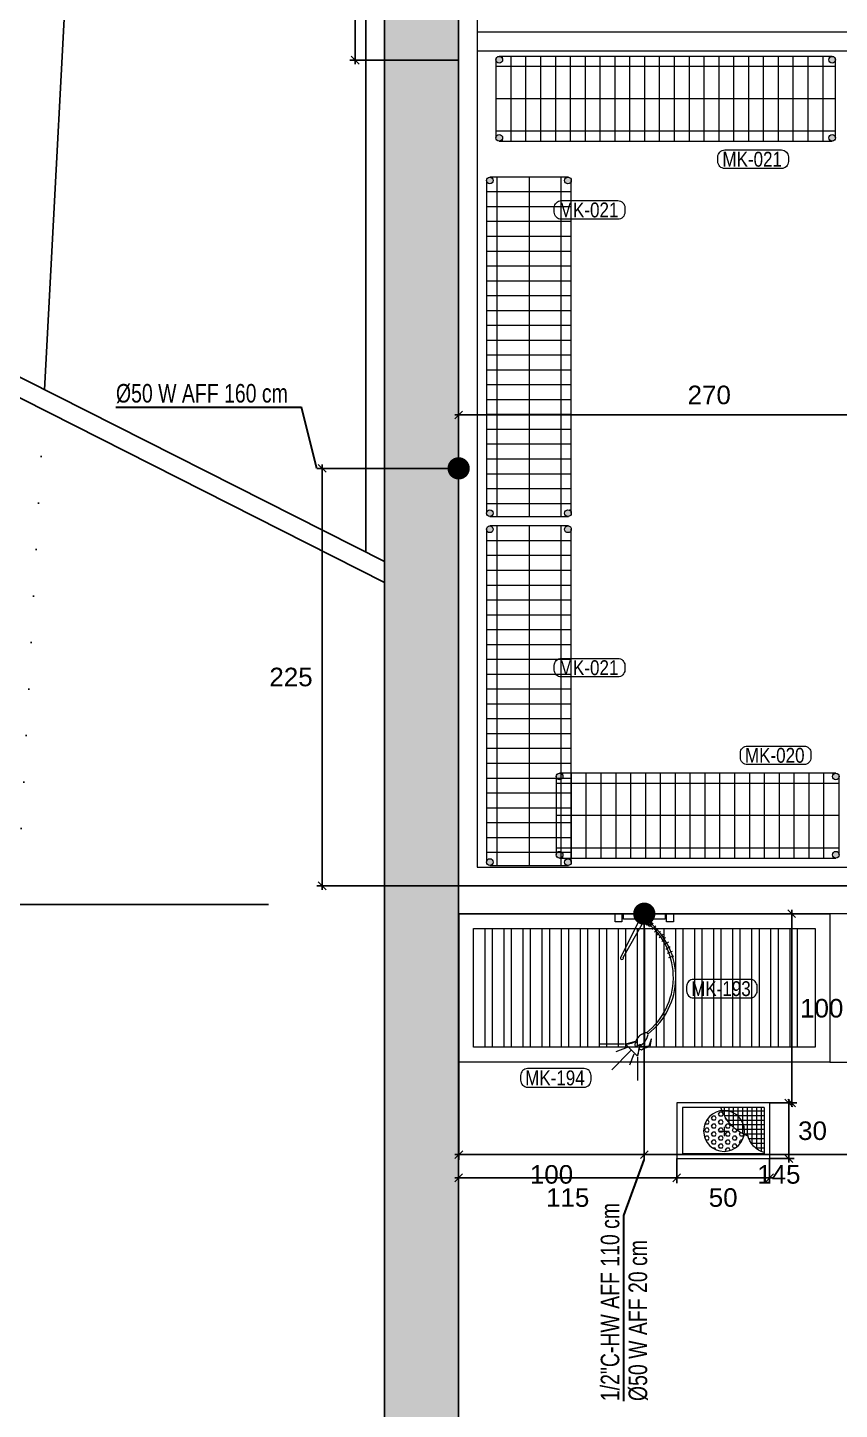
# Model space of a CAD drawing. Extents: x -5598 to 26293, y -3808 to 13850.
# Drawn here: x -2162 to -1725, y 3598 to 4343 of the extents above; entities that cross this region are included whole.
import ezdxf
from ezdxf.enums import TextEntityAlignment as Align

# ---------------------------------------------------------------- set-up
doc = ezdxf.new("R2010")
doc.units = 0
doc.header["$LTSCALE"] = 100
doc.header["$MEASUREMENT"] = 0
for name, pattern in [('DOT', [0.25, 0, -0.25]), ('HIDDEN', [0.375, 0.25, -0.125]), ('HIDDEN2', [4.7625, 3.175, -1.5875])]:
    doc.linetypes.add(name, pattern=pattern)
for name, color, linetype, lineweight in [('AD', 5, 'Continuous', 9), ('AK', 7, 'Continuous', 15), ('AP', 6, 'Continuous', 15), ('AW', 3, 'Continuous', 35), ('Y-DUVAR GAZBETON', 161, 'Continuous', 20)]:
    doc.layers.add(name, color=color, linetype=linetype, lineweight=lineweight)
for name, color, linetype in [('IZ', 7, 'Continuous'), ('KOLON', 7, 'Continuous'), ('MERD', 7, 'Continuous'), ('OLCU DIS', 7, 'Continuous'), ('Rec-mantolamakulerengi', 230, 'Continuous'), ('TARAMA', 7, 'Continuous'), ('YAZI', 7, 'Continuous')]:
    doc.layers.add(name, color=color, linetype=linetype)
for name, color, linetype, lineweight, true_color in [('MAKPA COLD ROOM', 7, 'Continuous', 15, 0x143d69), ('MAKPA ELEKTRIK', 7, 'Continuous', 30, 0x93039a), ('MAKPA GIDER OLC', 7, 'Continuous', 30, 0xcf6a1e), ('MAKPA SIHHI', 7, 'Continuous', 30, 0x428a93)]:
    doc.layers.add(name, color=color, linetype=linetype, lineweight=lineweight, true_color=true_color)
doc.layers.add('MAKPA YER IZGARASI', color=8, linetype='Continuous', lineweight=5, transparency=0.5)
doc.styles.add('ARIAL', font='arial.ttf', dxfattribs={"width": 0.7})
doc.styles.add('MAKPA TESISAT', font='arial.ttf', dxfattribs={"height": 10})
doc.styles.add('olcu', font='romans.shx', dxfattribs={"width": 0.5})
doc.styles.add('POZ TEXT', font='ARIALN.TTF', dxfattribs={"height": 8})
doc.dimstyles.new('1-200', dxfattribs={"dimtxt": 40, "dimasz": 2, "dimexe": 0, "dimexo": 0, "dimgap": 10, "dimtad": 1, "dimdec": 4, "dimrnd": 0.1, "dimzin": 9, "dimdsep": 46, "dimtxsty": 'olcu', "dimblk1": 'SOL', "dimblk2": 'SAG', "dimsah": 1, "dimcen": 0, "dimse1": 1, "dimse2": 1, "dimclre": 13, "dimadec": 0, "dimazin": 0, "dimtfac": 1, "dimtdec": 4, "dimtix": 1, "dimtmove": 2, "dimatfit": 2, "dimldrblk": 'SOL', "dimfxl": 0, "dimtolj": 1, "dimarcsym": 0})
doc.dimstyles.new('MAKPA TESISAT DIM', dxfattribs={"dimscale": 0.7, "dimtxt": 12, "dimasz": 6, "dimexe": 4, "dimexo": 0, "dimgap": 8, "dimtad": 2, "dimtih": 1, "dimtoh": 1, "dimdec": 0, "dimrnd": 5, "dimzin": 0, "dimdsep": 46, "dimtxsty": 'MAKPA TESISAT', "dimblk1": 'OBLIQUE', "dimblk2": 'OBLIQUE', "dimsah": 1, "dimcen": 0, "dimdle": 3, "dimclrd": 256, "dimclre": 256, "dimclrt": 256, "dimadec": 0, "dimazin": 0, "dimtfac": 1, "dimtdec": 0, "dimtix": 1, "dimtofl": 0, "dimtmove": 2, "dimatfit": 3, "dimldrblk": 'OBLIQUE', "dimfxl": 0, "dimtvp": 7, "dimtolj": 1, "dimtzin": 0, "dimarcsym": 0})

# ---------------------------------------------------------------- blocks, each defined once
blk = doc.blocks.new('Anot Section')
at = {"linetype": 'HIDDEN2', "ltscale": 0.2}
blk.add_line((0.9849, 0), (8.5228, 0), dxfattribs=at)
at = {"style": 'ARIAL'}
blk.add_attdef('A', text='', height=0.4, dxfattribs=at).set_placement((0, 0.3), align=Align.MIDDLE_CENTER)
at = {"style": 'ARIAL', "width": 0.8}
blk.add_attdef('AL134', text='', height=0.2, dxfattribs=at).set_placement((0, -0.225), align=Align.MIDDLE_CENTER)
blk = doc.blocks.new('KESIT YERLERI')
at = {"layer": 'YAZI', "color": 7, "xscale": 100, "yscale": 100, "zscale": 100}
blk.add_blockref('Anot Section', (410.27, 12249.71), dxfattribs=at)
blk = doc.blocks.new('TASIYICI SISTEM (1.BODRUM KAT)')
at = {"layer": 'TARAMA'}
h = blk.add_hatch(dxfattribs=at)
h.set_pattern_fill('ANSI33', color=253, scale=100)
h.set_pattern_definition([(45, (-5880, -12320), (-17.67767, 17.67767), []), (45, (-5862.322, -12320), (-17.67767, 17.67767), [12.5, -6.25])])
h.paths.add_polyline_path([(-7810, -4715), (-7850, -4715), (-7850, -10120), (-8480, -10120), (-8480, -4715), (-8780, -4715), (-8780, -2330), (-8550, -2330), (-8550, -60), (-6090, -60), (-6090, 30), (-8640, 30), (-8640, -2260), (-8850, -2260), (-8850, -4785), (-8530, -4785), (-8530, -10160), (-5890, -10160), (-5890, -10120), (-7810, -10120)])
at = {"layer": 'IZ', "color": 8, "linetype": 'HIDDEN'}
blk.add_lwpolyline([(-7810, -4715), (-6490, -4715), (-6490, -10120), (-7810, -10120)], close=True, dxfattribs=at)
at = {"layer": 'KOLON', "color": 4}
for points in [[(-7850, -10120), (-7850, -4715)], [(-7810, -10120), (-7810, -4715)]]:
    blk.add_lwpolyline(points, dxfattribs=at)
blk = doc.blocks.new('SOL')
at = {"color": 0}
for p, q in [((0, 30), (0, -6.96)), ((7.58, 0), (-6.97, 0))]:
    blk.add_line(p, q, dxfattribs=at)
blk.add_circle((0, 0), 3, dxfattribs=at)
blk = doc.blocks.new('SAG')
at = {"color": 0}
for p, q in [((0, -30), (0, 6.96)), ((7.58, 0), (-6.97, 0))]:
    blk.add_line(p, q, dxfattribs=at)
blk.add_circle((0, 0), 3, dxfattribs=at)
blk = doc.blocks.new('*D332')
at = {"layer": 'OLCU DIS', "color": 0, "lineweight": -2, "transparency": 16777216}
blk.add_line((21268, -935), (-2968, -935), dxfattribs=at)
at = {"layer": 'OLCU DIS', "color": 0, "lineweight": -2, "transparency": 16777216, "xscale": 2, "yscale": 2, "zscale": 2, "rotation": 180}
blk.add_blockref('SAG', (-2970, -935), dxfattribs=at)
at = {"layer": 'OLCU DIS', "color": 0, "lineweight": -2, "transparency": 16777216, "xscale": 2, "yscale": 2, "zscale": 2}
blk.add_blockref('SOL', (21270, -935), dxfattribs=at)
at = {"layer": 'OLCU DIS', "color": 0, "transparency": 16777216, "insert": (9295.64, -905), "char_height": 40, "attachment_point": 5, "style": 'olcu'}
blk.add_mtext('\\A1;24240', dxfattribs=at)
blk = doc.blocks.new('46x183')
at = {"layer": 'AD'}
h = blk.add_hatch(color=1, dxfattribs=at)
h.paths.add_polyline_path([(19.1, 181.1, 1), (22.7, 181.1, 1)])
h.paths.add_polyline_path([(-23, 181.1, 1), (-19.4, 181.1, 1)])
h.paths.add_polyline_path([(-23, 1.8, 1), (-19.4, 1.8, 1)])
h.paths.add_polyline_path([(22.7, 1.8, 1), (19.1, 1.8, 1)])
at = {"layer": 'AD', "color": 1}
blk.add_line((0, 182.9), (0, 0), dxfattribs=at)
for points in [[(-22.93, 181.6), (-23, 181.6)], [(-23, 181.1), (-23, 1.8)], [(-22.19, 179.6), (-23, 179.6)], [(-22.19, 179.6), (-23, 179.6)], [(21.2, 182.9), (-21.2, 182.9)], [(17.65, 182.9), (-17.95, 182.9)], [(-17.5, 182.9), (-17.5, 0)], [(17.2, 0), (17.2, 182.9)], [(22.7, 179.6), (21.89, 179.6)], [(22.7, 179.6), (21.89, 179.6)], [(22.7, 181.6), (22.63, 181.6)], [(22.7, 1.8), (22.7, 181.1)], [(22.7, 174.9), (-23, 174.9)], [(22.7, 174.9), (-23, 174.9)], [(22.7, 166.9), (-23, 166.9)], [(22.7, 166.9), (-23, 166.9)], [(22.7, 158.9), (-23, 158.9)], [(22.7, 158.9), (-23, 158.9)], [(22.7, 150.9), (-23, 150.9)], [(22.7, 150.9), (-23, 150.9)], [(22.7, 142.9), (-23, 142.9)], [(22.7, 142.9), (-23, 142.9)], [(22.7, 134.9), (-23, 134.9)], [(22.7, 134.9), (-23, 134.9)], [(22.7, 126.9), (-23, 126.9)], [(22.7, 126.9), (-23, 126.9)], [(22.7, 118.9), (-23, 118.9)], [(22.7, 118.9), (-23, 118.9)], [(22.7, 110.9), (-23, 110.9)], [(22.7, 110.9), (-23, 110.9)], [(22.7, 102.9), (-23, 102.9)], [(22.7, 102.9), (-23, 102.9)], [(22.7, 94.9), (-23, 94.9)], [(22.7, 94.9), (-23, 94.9)], [(22.7, 86.9), (-23, 86.9)], [(22.7, 86.9), (-23, 86.9)], [(22.7, 78.9), (-23, 78.9)], [(22.7, 78.9), (-23, 78.9)], [(22.7, 70.9), (-23, 70.9)], [(22.7, 70.9), (-23, 70.9)], [(22.7, 62.9), (-23, 62.9)], [(22.7, 62.9), (-23, 62.9)], [(22.7, 54.9), (-23, 54.9)], [(22.7, 54.9), (-23, 54.9)], [(22.7, 46.9), (-23, 46.9)], [(22.7, 38.9), (-23, 38.9)], [(22.7, 30.9), (-23, 30.9)], [(22.7, 22.9), (-23, 22.9)], [(22.7, 14.9), (-23, 14.9)], [(22.7, 6.9), (-23, 6.9)], [(-22.95, 1.4), (-23, 1.4)], [(-21.2, 0), (21.2, 0)], [(22.7, 3.4), (21.72, 3.4)], [(22.7, 1.4), (22.65, 1.4)]]:
    blk.add_lwpolyline(points, dxfattribs=at)
for centre in [(-21.2, 181.1), (20.9, 181.1), (-21.2, 1.8), (20.9, 1.8)]:
    blk.add_circle(centre, 1.8, dxfattribs=at)
blk = doc.blocks.new('46x152')
at = {"layer": 'AD'}
h = blk.add_hatch(color=2, dxfattribs=at)
h.paths.add_polyline_path([(19.1, 150.6, 1), (22.7, 150.6, 1)])
h.paths.add_polyline_path([(-23, 150.6, 1), (-19.4, 150.6, 1)])
h.paths.add_polyline_path([(-23, 1.8, 1), (-19.4, 1.8, 1)])
h.paths.add_polyline_path([(22.7, 1.8, 1), (19.1, 1.8, 1)])
at = {"layer": 'AD', "color": 2}
blk.add_line((0, 0), (0, 152.4), dxfattribs=at)
for points in [[(-22.93, 151.1), (-23, 151.1)], [(-23, 150.6), (-23, 1.8)], [(-22.19, 149.1), (-23, 149.1)], [(-22.19, 149.1), (-23, 149.1)], [(21.2, 152.4), (-21.2, 152.4)], [(-17.5, 152.4), (-17.5, 0)], [(17.2, 0), (17.2, 152.4)], [(22.7, 149.1), (21.89, 149.1)], [(22.7, 149.1), (21.89, 149.1)], [(22.7, 151.1), (22.63, 151.1)], [(22.7, 1.8), (22.7, 150.6)], [(22.7, 144.4), (-23, 144.4)], [(22.7, 144.4), (-23, 144.4)], [(22.7, 136.4), (-23, 136.4)], [(22.7, 136.4), (-23, 136.4)], [(22.7, 128.4), (-23, 128.4)], [(22.7, 128.4), (-23, 128.4)], [(22.7, 120.4), (-23, 120.4)], [(22.7, 120.4), (-23, 120.4)], [(22.7, 112.4), (-23, 112.4)], [(22.7, 112.4), (-23, 112.4)], [(22.7, 104.4), (-23, 104.4)], [(22.7, 104.4), (-23, 104.4)], [(22.7, 96.4), (-23, 96.4)], [(22.7, 96.4), (-23, 96.4)], [(22.7, 88.4), (-23, 88.4)], [(22.7, 88.4), (-23, 88.4)], [(22.7, 80.4), (-23, 80.4)], [(22.7, 80.4), (-23, 80.4)], [(22.7, 72.4), (-23, 72.4)], [(22.7, 72.4), (-23, 72.4)], [(22.7, 64.4), (-23, 64.4)], [(22.7, 64.4), (-23, 64.4)], [(22.7, 56.4), (-23, 56.4)], [(22.7, 56.4), (-23, 56.4)], [(22.7, 48.4), (-23, 48.4)], [(22.7, 48.4), (-23, 48.4)], [(22.7, 40.4), (-23, 40.4)], [(22.7, 40.4), (-23, 40.4)], [(22.7, 32.4), (-23, 32.4)], [(22.7, 32.4), (-23, 32.4)], [(22.7, 24.4), (-23, 24.4)], [(22.7, 24.4), (-23, 24.4)], [(22.7, 16.4), (-23, 16.4)], [(22.7, 8.4), (-23, 8.4)], [(-22.95, 1.4), (-23, 1.4)], [(-21.2, 0), (21.2, 0)], [(22.7, 3.4), (21.72, 3.4)], [(22.7, 1.4), (22.65, 1.4)]]:
    blk.add_lwpolyline(points, dxfattribs=at)
for centre in [(-21.2, 150.6), (20.9, 150.6), (-21.2, 1.8), (20.9, 1.8)]:
    blk.add_circle(centre, 1.8, dxfattribs=at)
blk = doc.blocks.new('POZ_X')
at = {"layer": 'AP'}
blk.add_lwpolyline([(12.75, 10), (-17.75, 10, 0.414214), (-21.5, 6.25), (-21.5, 3.75, 0.414214), (-17.75, 0), (12.75, 0, 0.414214), (16.5, 3.75), (16.5, 6.25, 0.414214)], format="xyb", close=True, dxfattribs=at)
at = {"layer": 'AP', "style": 'POZ TEXT'}
blk.add_attdef('POZ_NO', text='', height=8, dxfattribs=at).set_placement((-3, 5), align=Align.MIDDLE_CENTER)
at = {"layer": 'AP', "style": 'POZ TEXT', "flags": 1}
blk.add_attdef('URUN_ADI', text='', height=7, dxfattribs=at).set_placement((-3, -4.34), align=Align.MIDDLE_CENTER)
blk = doc.blocks.new('SIHHI NOKTA')
at = {"layer": 'MAKPA SIHHI', "const_width": 6}
blk.add_lwpolyline([(3, 0, -1), (-3, 0, -1)], format="xyb", close=True, dxfattribs=at)
blk = doc.blocks.new('_OBLIQUE')
at = {"color": 0, "linetype": 'ByBlock', "lineweight": -2}
blk.add_line((-0.5, -0.5), (0.5, 0.5), dxfattribs=at)
blk = doc.blocks.new('*D975')
at = {"layer": 'MAKPA SIHHI', "lineweight": -2, "transparency": 16777216}
for p, q in [((-1930, 4567.5), (-1988.56, 4567.5)), ((-1985.76, 4322.9), (-1985.76, 4569.6)), ((-1930, 4325), (-1988.56, 4325))]:
    blk.add_line(p, q, dxfattribs=at)
at = {"layer": 'MAKPA SIHHI', "lineweight": -2, "transparency": 16777216, "xscale": 4.199999999999998, "yscale": 4.199999999999998, "zscale": 4.199999999999998}
for p, rotation in [((-1985.76, 4567.5), 90), ((-1985.76, 4325), 270)]:
    blk.add_blockref('_OBLIQUE', p, dxfattribs=dict(at, rotation=rotation))
at = {"layer": 'MAKPA SIHHI', "transparency": 16777216, "insert": (-2002.53, 4446.25), "char_height": 10, "attachment_point": 5, "style": 'MAKPA TESISAT'}
blk.add_mtext('\\A1;245', dxfattribs=at)
blk = doc.blocks.new('*D983')
at = {"layer": 'MAKPA SIHHI', "lineweight": -2, "transparency": 16777216}
for p, q in [((-1929.89, 3865), (-1929.89, 3732.37)), ((-1830, 3865), (-1830, 3732.37)), ((-1931.99, 3735.17), (-1827.9, 3735.17))]:
    blk.add_line(p, q, dxfattribs=at)
at = {"layer": 'MAKPA SIHHI', "lineweight": -2, "transparency": 16777216, "xscale": 4.199999999999999, "yscale": 4.199999999999999, "zscale": 4.199999999999999, "rotation": 180}
blk.add_blockref('_OBLIQUE', (-1929.89, 3735.17), dxfattribs=at)
at = {"layer": 'MAKPA SIHHI', "lineweight": -2, "transparency": 16777216, "xscale": 4.199999999999999, "yscale": 4.199999999999999, "zscale": 4.199999999999999}
blk.add_blockref('_OBLIQUE', (-1830, 3735.17), dxfattribs=at)
at = {"layer": 'MAKPA SIHHI', "transparency": 16777216, "insert": (-1879.95, 3724.46), "char_height": 10, "attachment_point": 5, "style": 'MAKPA TESISAT'}
blk.add_mtext('\\A1;100', dxfattribs=at)
blk = doc.blocks.new('*D984')
at = {"layer": 'MAKPA SIHHI', "lineweight": -2, "transparency": 16777216}
for p, q in [((-1830, 3865), (-1830, 3732.37)), ((-1685, 3865), (-1685, 3732.37)), ((-1832.1, 3735.17), (-1682.9, 3735.17))]:
    blk.add_line(p, q, dxfattribs=at)
at = {"layer": 'MAKPA SIHHI', "lineweight": -2, "transparency": 16777216, "xscale": 4.199999999999999, "yscale": 4.199999999999999, "zscale": 4.199999999999999, "rotation": 180}
blk.add_blockref('_OBLIQUE', (-1830, 3735.17), dxfattribs=at)
at = {"layer": 'MAKPA SIHHI', "lineweight": -2, "transparency": 16777216, "xscale": 4.199999999999999, "yscale": 4.199999999999999, "zscale": 4.199999999999999}
blk.add_blockref('_OBLIQUE', (-1685, 3735.17), dxfattribs=at)
at = {"layer": 'MAKPA SIHHI', "transparency": 16777216, "insert": (-1757.5, 3724.46), "char_height": 10, "attachment_point": 5, "style": 'MAKPA TESISAT'}
blk.add_mtext('\\A1;145', dxfattribs=at)
blk = doc.blocks.new('300x500')
at = {"layer": 'MAKPA YER IZGARASI', "linetype": 'Continuous', "ltscale": 2}
for p, q in [((-24.38, 15.98), (25.62, 15.98)), ((-24.38, 15.98), (-24.38, -14.02)), ((25.62, 15.98), (25.62, -14.02)), ((-21.51, 13.47), (22.62, 13.47)), ((-21.51, 13.47), (-21.51, -11.49)), ((22.62, 13.47), (22.62, -11.49)), ((25.62, -14.02), (-24.38, -14.02)), ((-21.51, -11.49), (22.62, -11.49))]:
    blk.add_line(p, q, dxfattribs=at)
at = {"layer": 'MAKPA YER IZGARASI', "color": 1, "linetype": 'Continuous', "ltscale": 2}
for p, q in [((-21.51, 11.63), (-2.31, 11.63)), ((-21.51, 9.13), (-7.16, 9.13)), ((-20.03, -10.24), (-20.03, 13.47)), ((-17.53, -8.82), (-17.53, 13.47)), ((-15.03, -6.47), (-15.03, 13.47)), ((-12.53, -1.76), (-12.53, 13.47)), ((-10.03, 5.07), (-10.03, 13.47)), ((-7.53, 8.78), (-7.53, 13.47)), ((-7.53, 0.86), (-7.53, 8.78)), ((-7.16, 9.13), (-0.03, 9.13)), ((-5.03, 10.61), (-5.03, 13.47)), ((-5.03, 2.82), (-5.03, 10.61)), ((-2.53, 11.58), (-2.53, 13.47)), ((-2.53, 5.43), (-2.53, 11.58)), ((-2.31, 11.63), (1.16, 11.63)), ((-1.28, 6.76), (-0.66, 7.84)), ((-0.66, 7.84), (-0.72, 7.95)), ((-0.03, 11.91), (-0.03, 13.47)), ((-0.03, 9.12), (-0.03, 11.91)), ((0.59, 10), (1.22, 11.09)), ((1.22, 8.92), (0.59, 10)), ((1.22, 11.09), (2.47, 11.09)), ((1.22, 8.92), (2.47, 8.92)), ((3.09, 10), (2.47, 11.09)), ((2.47, 8.92), (3.09, 10)), ((4.34, 7.84), (4.97, 8.92)), ((4.97, 6.76), (4.34, 7.84)), ((4.97, 8.92), (6.22, 8.92)), ((6.84, 7.84), (6.22, 8.92)), ((6.22, 6.76), (6.84, 7.84)), ((-21.51, 6.63), (-9.25, 6.63)), ((-21.51, 4.13), (-10.37, 4.13)), ((-21.51, 1.63), (-10.83, 1.63)), ((-10.83, 1.63), (-6.46, 1.63)), ((-10.37, 4.13), (-3.68, 4.13)), ((-10.03, -0.64), (-10.03, 5.07)), ((-9.25, 6.63), (-1.61, 6.63)), ((-8.16, -0.82), (-8.7, 0.11)), ((-6.28, 0.26), (-6.89, 1.31)), ((-6.28, 0.26), (-5.03, 0.26)), ((-5.48, 2.42), (-5.03, 2.42)), ((-4.41, 1.34), (-5.03, 2.42)), ((-5.03, 0.26), (-4.41, 1.34)), ((-3.16, 3.51), (-2.53, 4.59)), ((-2.53, 2.42), (-3.16, 3.51)), ((-3.16, -0.82), (-2.53, 0.26)), ((2.65, 0.82), (-2.65, 0.82)), ((-2.53, 4.59), (-1.28, 4.59)), ((-2.53, 2.42), (-1.28, 2.42)), ((-2.53, 0.26), (-1.28, 0.26)), ((-1.52, 6.76), (-1.28, 6.76)), ((-0.66, 3.51), (-1.28, 4.59)), ((-1.28, 2.42), (-0.66, 3.51)), ((-0.66, -0.82), (-1.28, 0.26)), ((0, 3.13), (0, -1.83)), ((0.59, 5.67), (1.22, 6.76)), ((1.22, 4.59), (0.59, 5.67)), ((0.59, 1.34), (1.22, 2.42)), ((1.22, 0.26), (0.59, 1.34)), ((1.22, 6.76), (2.47, 6.76)), ((1.22, 4.59), (2.47, 4.59)), ((1.22, 2.42), (2.47, 2.42)), ((1.22, 0.26), (2.47, 0.26)), ((3.09, 5.67), (2.47, 6.76)), ((2.47, 4.59), (3.09, 5.67)), ((3.09, 1.34), (2.47, 2.42)), ((2.47, 0.26), (3.09, 1.34)), ((4.34, 3.51), (4.97, 4.59)), ((4.97, 2.42), (4.34, 3.51)), ((4.34, -0.82), (4.97, 0.26)), ((4.97, 6.76), (6.22, 6.76)), ((4.97, 4.59), (6.22, 4.59)), ((4.97, 2.42), (6.22, 2.42)), ((4.97, 0.26), (6.22, 0.26)), ((6.84, 3.51), (6.22, 4.59)), ((6.22, 2.42), (6.84, 3.51)), ((6.84, -0.82), (6.22, 0.26)), ((8.09, 5.67), (8.72, 6.76)), ((8.72, 4.59), (8.09, 5.67)), ((8.09, 1.34), (8.72, 2.42)), ((8.72, 0.26), (8.09, 1.34)), ((8.72, 6.76), (9.47, 6.76)), ((8.72, 4.59), (9.97, 4.59)), ((8.72, 2.42), (9.97, 2.42)), ((8.72, 0.26), (9.97, 0.26)), ((9.97, 4.59), (10.29, 5.16)), ((10.59, 1.34), (9.97, 2.42)), ((9.97, 0.26), (10.59, 1.34)), ((-21.51, -0.87), (-10.71, -0.87)), ((-21.51, -3.37), (-13.15, -3.37)), ((-21.51, -5.87), (-14.57, -5.87)), ((-10.71, -0.87), (-10.49, -0.87)), ((-10.03, -1.91), (-10.6, -0.92)), ((-10.03, -1.91), (-8.78, -1.91)), ((-9.66, -4.07), (-8.78, -4.07)), ((-8.78, -1.91), (-8.16, -0.82)), ((-8.16, -5.15), (-8.78, -4.07)), ((-8.55, -5.83), (-8.16, -5.15)), ((-6.91, -2.99), (-6.28, -1.91)), ((-6.28, -4.07), (-6.91, -2.99)), ((-6.91, -7.32), (-6.28, -6.24)), ((-6.68, -7.72), (-6.91, -7.32)), ((-6.28, -1.91), (-5.03, -1.91)), ((-6.28, -4.07), (-5.03, -4.07)), ((-6.28, -6.24), (-5.03, -6.24)), ((-4.41, -2.99), (-5.03, -1.91)), ((-5.03, -4.07), (-4.41, -2.99)), ((-4.41, -7.32), (-5.03, -6.24)), ((-5.03, -8.4), (-4.41, -7.32)), ((-2.53, -1.91), (-3.16, -0.82)), ((-3.16, -5.15), (-2.53, -4.07)), ((-2.53, -6.24), (-3.16, -5.15)), ((-2.53, -1.91), (-1.28, -1.91)), ((-2.53, -4.07), (-1.28, -4.07)), ((-2.53, -6.24), (-1.28, -6.24)), ((-1.28, -1.91), (-0.66, -0.82)), ((-0.66, -5.15), (-1.28, -4.07)), ((-1.28, -6.24), (-0.66, -5.15)), ((0.59, -2.99), (1.22, -1.91)), ((1.22, -4.07), (0.59, -2.99)), ((0.59, -7.32), (1.22, -6.24)), ((1.22, -8.4), (0.59, -7.32)), ((1.22, -1.91), (2.47, -1.91)), ((1.22, -4.07), (2.47, -4.07)), ((1.22, -6.24), (2.47, -6.24)), ((3.09, -2.99), (2.47, -1.91)), ((2.47, -4.07), (3.09, -2.99)), ((3.09, -7.32), (2.47, -6.24)), ((2.47, -8.4), (3.09, -7.32)), ((4.97, -1.91), (4.34, -0.82)), ((4.34, -5.15), (4.97, -4.07)), ((4.97, -6.24), (4.34, -5.15)), ((4.97, -1.91), (6.22, -1.91)), ((4.97, -4.07), (6.22, -4.07)), ((4.97, -6.24), (6.22, -6.24)), ((6.22, -1.91), (6.84, -0.82)), ((6.84, -5.15), (6.22, -4.07)), ((6.22, -6.24), (6.84, -5.15)), ((8.09, -2.99), (8.72, -1.91)), ((8.72, -4.07), (8.09, -2.99)), ((8.72, -1.91), (9.97, -1.91)), ((8.72, -4.07), (9.96, -4.07)), ((10.5, -2.82), (9.97, -1.91)), ((-21.51, -8.37), (-16.94, -8.37)), ((-5.71, -8.4), (-5.03, -8.4)), ((-3.16, -9.48), (-2.53, -8.4)), ((-3.09, -9.61), (-3.16, -9.48)), ((-2.53, -8.4), (-1.28, -8.4)), ((-0.66, -9.48), (-1.28, -8.4)), ((-0.98, -10.03), (-0.66, -9.48)), ((1.22, -8.4), (2.47, -8.4)), ((4.51, -9.19), (4.97, -8.4)), ((4.97, -8.4), (6.01, -8.4))]:
    blk.add_line(p, q, dxfattribs=at)
blk.add_circle((0.15, 0.91), 11, dxfattribs=at)
for centre, radius, start, end in [((-21.08, 20.69), 24.02, 288.99493, 342.4969), ((-25.23, 1.85), 13.16, 286.41921, 346.65786)]:
    blk.add_arc(centre, radius, start, end, dxfattribs=at)
blk = doc.blocks.new('*D812')
at = {"layer": 'MAKPA GIDER OLC', "lineweight": -2, "transparency": 16777216}
for p, q in [((-1812.5, 3733), (-1812.5, 3719.88)), ((-1762.5, 3733), (-1762.5, 3719.88)), ((-1814.6, 3722.68), (-1760.4, 3722.68))]:
    blk.add_line(p, q, dxfattribs=at)
at = {"layer": 'MAKPA GIDER OLC', "lineweight": -2, "transparency": 16777216, "xscale": 4.199999999999998, "yscale": 4.199999999999998, "zscale": 4.199999999999998, "rotation": 180}
blk.add_blockref('_OBLIQUE', (-1812.5, 3722.68), dxfattribs=at)
at = {"layer": 'MAKPA GIDER OLC', "lineweight": -2, "transparency": 16777216, "xscale": 4.199999999999998, "yscale": 4.199999999999998, "zscale": 4.199999999999998}
blk.add_blockref('_OBLIQUE', (-1762.5, 3722.68), dxfattribs=at)
at = {"layer": 'MAKPA GIDER OLC', "transparency": 16777216, "insert": (-1787.5, 3711.98), "char_height": 10, "attachment_point": 5, "style": 'MAKPA TESISAT'}
blk.add_mtext('\\A1;50', dxfattribs=at)
blk = doc.blocks.new('*D813')
at = {"layer": 'MAKPA GIDER OLC', "lineweight": -2, "transparency": 16777216}
for p, q in [((-1762.5, 3763), (-1749.31, 3763)), ((-1752.11, 3765.1), (-1752.11, 3730.9)), ((-1762.5, 3733), (-1749.31, 3733))]:
    blk.add_line(p, q, dxfattribs=at)
at = {"layer": 'MAKPA GIDER OLC', "lineweight": -2, "transparency": 16777216, "xscale": 4.199999999999998, "yscale": 4.199999999999998, "zscale": 4.199999999999998}
for p, rotation in [((-1752.11, 3763), 90), ((-1752.11, 3733), 270)]:
    blk.add_blockref('_OBLIQUE', p, dxfattribs=dict(at, rotation=rotation))
at = {"layer": 'MAKPA GIDER OLC', "transparency": 16777216, "insert": (-1739.37, 3748), "char_height": 10, "attachment_point": 5, "style": 'MAKPA TESISAT'}
blk.add_mtext('\\A1;30', dxfattribs=at)
blk = doc.blocks.new('*D814')
at = {"layer": 'MAKPA GIDER OLC', "lineweight": -2, "transparency": 16777216}
for p, q in [((-1758.45, 3865), (-1747.77, 3865)), ((-1750.57, 3760.9), (-1750.57, 3867.1)), ((-1762.5, 3763), (-1747.77, 3763))]:
    blk.add_line(p, q, dxfattribs=at)
at = {"layer": 'MAKPA GIDER OLC', "lineweight": -2, "transparency": 16777216, "xscale": 4.199999999999998, "yscale": 4.199999999999998, "zscale": 4.199999999999998}
for p, rotation in [((-1750.57, 3865), 90), ((-1750.57, 3763), 270)]:
    blk.add_blockref('_OBLIQUE', p, dxfattribs=dict(at, rotation=rotation))
at = {"layer": 'MAKPA GIDER OLC', "transparency": 16777216, "insert": (-1734.41, 3814), "char_height": 10, "attachment_point": 5, "style": 'MAKPA TESISAT'}
blk.add_mtext('\\A1;100', dxfattribs=at)
blk = doc.blocks.new('*D815')
at = {"layer": 'MAKPA GIDER OLC', "lineweight": -2, "transparency": 16777216}
for p, q in [((-1812.5, 3733), (-1812.5, 3719.88)), ((-1930, 3726.44), (-1930, 3719.88)), ((-1810.4, 3722.68), (-1932.1, 3722.68))]:
    blk.add_line(p, q, dxfattribs=at)
at = {"layer": 'MAKPA GIDER OLC', "lineweight": -2, "transparency": 16777216, "xscale": 4.199999999999998, "yscale": 4.199999999999998, "zscale": 4.199999999999998, "rotation": 180}
blk.add_blockref('_OBLIQUE', (-1930, 3722.68), dxfattribs=at)
at = {"layer": 'MAKPA GIDER OLC', "lineweight": -2, "transparency": 16777216, "xscale": 4.199999999999998, "yscale": 4.199999999999998, "zscale": 4.199999999999998}
blk.add_blockref('_OBLIQUE', (-1812.5, 3722.68), dxfattribs=at)
at = {"layer": 'MAKPA GIDER OLC', "transparency": 16777216, "insert": (-1871.25, 3711.98), "char_height": 10, "attachment_point": 5, "style": 'MAKPA TESISAT'}
blk.add_mtext('\\A1;115', dxfattribs=at)
blk = doc.blocks.new('Kazan yıkama unıtesı')
at = {"layer": 'AD'}
for p, q in [((-17, -8), (167, -8)), ((-17, -72), (-17, -8)), ((-10.73, -72), (-10.73, -8)), ((-6.73, -72), (-6.73, -8)), ((-0.47, -72), (-0.47, -8)), ((3.53, -72), (3.53, -8)), ((9.8, -72), (9.8, -8)), ((13.8, -72), (13.8, -8)), ((20.06, -72), (20.06, -8)), ((24.06, -72), (24.06, -8)), ((30.33, -72), (30.33, -8)), ((34.33, -72), (34.33, -8)), ((40.6, -72), (40.6, -8)), ((44.6, -72), (44.6, -8)), ((50.86, -72), (50.86, -8)), ((54.86, -72), (54.86, -8)), ((61.13, -72), (61.13, -8)), ((65.13, -72), (65.13, -8)), ((71.39, -72), (71.39, -8)), ((75.39, -72), (75.39, -8)), ((81.66, -72), (81.66, -8)), ((85.66, -72), (85.66, -8)), ((91.92, -72), (91.92, -8)), ((95.92, -72), (95.92, -8)), ((102.19, -72), (102.19, -8)), ((106.19, -72), (106.19, -8)), ((112.46, -72), (112.46, -8)), ((116.46, -72), (116.46, -8)), ((122.72, -72), (122.72, -8)), ((126.72, -72), (126.72, -8)), ((132.99, -72), (132.99, -8)), ((136.99, -72), (136.99, -8)), ((143.25, -72), (143.25, -8)), ((147.25, -72), (147.25, -8)), ((153.52, -72), (153.52, -8)), ((157.52, -72), (157.52, -8)), ((167, -8), (167, -72)), ((167, -72), (-17, -72))]:
    blk.add_line(p, q, dxfattribs=at)
at = {"layer": 'AK'}
for p, q in [((-25, 0), (175, 0)), ((-25, -80), (-25, 0)), ((175, 0), (175, -80)), ((175, -80), (-25, -80))]:
    blk.add_line(p, q, dxfattribs=at)
blk = doc.blocks.new('JETDUS')
at = {"layer": 'AD'}
for p, q in [((36.3, 4.74), (34.21, 2.75)), ((36.7, 4.25), (34.61, 2.26)), ((37.29, 3.95), (35.21, 1.96)), ((38.79, 2.55), (36.7, 0.56)), ((40.08, 1.06), (37.99, -0.93)), ((41.27, -0.53), (39.18, -2.52)), ((42.66, -2.02), (40.58, -4.01)), ((43.96, -3.91), (41.87, -5.9)), ((45.46, -6.28), (43.04, -7.84)), ((46.46, -8.77), (44.03, -10.33)), ((47.44, -11.46), (44.73, -12.46)), ((36.18, -58.59), (35, -62.35)), ((35.59, -62.56), (36.45, -58.64)), ((36.45, -58.64), (36.18, -58.59)), ((21.85, -61.34), (8.49, -61.34)), ((25.16, -64.79), (14.94, -75.16)), ((23.2, -63.14), (17.2, -65.4)), ((22.42, -61.39), (28.82, -67.7)), ((26.81, -66.75), (24.56, -72.61)), ((30.12, -64.01), (31.03, -64.33)), ((32.16, -62.67), (30.23, -62.24)), ((31.03, -64.33), (32.32, -63.42)), ((35, -62.35), (32.16, -62.67)), ((32.32, -63.42), (35.59, -62.56)), ((28.76, -68.25), (28.76, -80.87))]:
    blk.add_line(p, q, dxfattribs=at)
for points in [[(20.46, 8.99), (20.46, 4.64), (16.79, 4.64), (16.79, 8.99)], [(48.17, 8.99), (48.17, 4.64), (44.5, 4.64), (44.5, 8.99)]]:
    blk.add_lwpolyline(points, close=True, dxfattribs=at)
for points in [[(20.46, 8.28), (21.28, 8.28)], [(43.68, 8.28), (44.5, 8.28)], [(20.46, 6.79), (21.28, 6.79)], [(43.68, 6.79), (44.5, 6.79)]]:
    blk.add_lwpolyline(points, dxfattribs=at)
blk.add_lwpolyline([(30.03, 6), (19.69, -14.53, 1.623199), (21.19, -14.53), (32.04, 4.58)], format="xyb", dxfattribs=at)
blk.add_lwpolyline([(34.23, -55.4, 0.239534), (33.47, -55.17, 0.084415), (31.44, -55.88, 0.042268), (29.47, -57.2, 0.030917), (27.69, -59.9, 0.018265), (22.42, -61.39, 0.015636), (28.64, -59.88, 0.092743), (27.4, -61.39, 0.239534), (27.66, -62.15, 0.239534), (28.42, -62.38, 0.086481), (30.18, -61.24, 0.015152), (28.82, -67.7, 0.017666), (30.22, -62.22, 0.032293), (32.57, -60.21, 0.042268), (33.83, -58.2, 0.084415), (34.49, -56.15, 0.239534)], format="xyb", close=True, dxfattribs=at)
for centre, radius, start, end in [((10.01, -25.29), 38.13, 308.44147, 49.68275), ((11.15, -25.4), 38.31, 307.66313, 50.95723)]:
    blk.add_arc(centre, radius, start, end, dxfattribs=at)
at = {"layer": 'AK'}
for p, q in [((36, 5.04), (33.91, 3.05)), ((48.24, -13.85), (45.53, -14.85))]:
    blk.add_line(p, q, dxfattribs=at)
for points in [[(21.28, 6), (21.28, 8.99), (43.68, 8.99), (43.68, 6), (34.81, 6)], [(30.32, 6), (21.28, 6)], [(36, 5.04), (34.76, 6.04), (30.27, 6.04), (33.91, 3.05)]]:
    blk.add_lwpolyline(points, dxfattribs=at)
blk = doc.blocks.new('ONYIKAMADUSU')
at = {"layer": 'AW', "rotation": 180}
blk.add_blockref('JETDUS', (32.48, 8.99), dxfattribs=at)
blk = doc.blocks.new('*D3239')
at = {"layer": 'MAKPA ELEKTRIK', "lineweight": -2, "transparency": 16777216}
for p, q in [((-1657.9, 4133.79), (-1932.1, 4133.79)), ((-1930, 4105), (-1930, 4136.59)), ((-1660, 4105), (-1660, 4136.59))]:
    blk.add_line(p, q, dxfattribs=at)
at = {"layer": 'MAKPA ELEKTRIK', "lineweight": -2, "transparency": 16777216, "xscale": 4.199999999999999, "yscale": 4.199999999999999, "zscale": 4.199999999999999, "rotation": 180}
blk.add_blockref('_OBLIQUE', (-1930, 4133.79), dxfattribs=at)
at = {"layer": 'MAKPA ELEKTRIK', "lineweight": -2, "transparency": 16777216, "xscale": 4.199999999999999, "yscale": 4.199999999999999, "zscale": 4.199999999999999}
blk.add_blockref('_OBLIQUE', (-1660, 4133.79), dxfattribs=at)
at = {"layer": 'MAKPA ELEKTRIK', "transparency": 16777216, "insert": (-1795, 4144.5), "char_height": 10, "attachment_point": 5, "style": 'MAKPA TESISAT'}
blk.add_mtext('\\A1;270', dxfattribs=at)
blk = doc.blocks.new('*D3240')
at = {"layer": 'MAKPA SIHHI', "lineweight": -2, "transparency": 16777216}
for p, q in [((-1930, 4105), (-2006.32, 4105)), ((-2003.52, 4107.1), (-2003.52, 3877.9)), ((-1930, 3880), (-2006.32, 3880))]:
    blk.add_line(p, q, dxfattribs=at)
at = {"layer": 'MAKPA SIHHI', "lineweight": -2, "transparency": 16777216, "xscale": 4.199999999999999, "yscale": 4.199999999999999, "zscale": 4.199999999999999}
for p, rotation in [((-2003.52, 4105), 90), ((-2003.52, 3880), 270)]:
    blk.add_blockref('_OBLIQUE', p, dxfattribs=dict(at, rotation=rotation))
at = {"layer": 'MAKPA SIHHI', "transparency": 16777216, "insert": (-2020.29, 3992.5), "char_height": 10, "attachment_point": 5, "style": 'MAKPA TESISAT'}
blk.add_mtext('\\A1;225', dxfattribs=at)

msp = doc.modelspace()

# ---------------------------------------------------------------- linework, layer by layer
at = {"layer": 'AK'}
msp.add_lwpolyline([(-1730, 3785), (-1570, 3785), (-1570, 3865), (-1730, 3865)], close=True, dxfattribs=at)
at = {"layer": 'MAKPA COLD ROOM'}
for points in [[(-1660, 6120.00002), (-1930, 6120.00002), (-1930, 3880), (-1390, 3880), (-1390, 4260), (-1460, 4260), (-1460, 4330), (-1390, 4330), (-1390, 4725), (-1460, 4725), (-1460, 4795), (-1390, 4795), (-1390, 5350), (-1460, 5350), (-1460, 5420), (-1390, 5420), (-1390, 5805.00004), (-1460, 5805.00004), (-1460, 5875.00004), (-1390, 5875.00004), (-1390, 6120.00002), (-1660, 6120.00002)], [(-1670, 6110.00002), (-1920, 6110.00002), (-1920, 3890), (-1400, 3890), (-1400, 4250), (-1470, 4250), (-1470, 4340), (-1400, 4340), (-1400, 4715), (-1470, 4715), (-1470, 4805), (-1400, 4805), (-1400, 5340), (-1470, 5340), (-1470, 5430), (-1400, 5430), (-1400, 5795.00004), (-1470, 5795.00004), (-1470, 5885.00004), (-1400, 5885.00004), (-1400, 6110.00002), (-1670, 6110.00002)], [(-1920, 4330), (-1470, 4330), (-1470, 4340), (-1920, 4340)]]:
    msp.add_lwpolyline(points, close=True, dxfattribs=at)
at = {"layer": 'MAKPA SIHHI'}
for p, q in [((-2114.57903, 4137.9631), (-2014.57903, 4137.9631)), ((-2006.32488, 4105), (-2014.57903, 4137.9631)), ((-1840.95343, 3702.368), (-1830, 3732.368)), ((-1840.95343, 3602.368), (-1840.95343, 3702.368))]:
    msp.add_line(p, q, dxfattribs=at)
at = {"layer": 'MERD', "color": 6}
for p, q in [((-2600, 4373.60524), (-1970, 4054.71635)), ((-2600, 4362.4249), (-1970, 4043.53601))]:
    msp.add_line(p, q, dxfattribs=at)
msp.add_lwpolyline([(-2153.05091, 4147.37175), (-1970, 7605)], dxfattribs=at)
at = {"layer": 'MERD', "color": 6, "linetype": 'DOT'}
msp.add_lwpolyline([(-2423.6074, 4273.13976), (-2285, 1655), (-2153.62736, 4136.4832)], dxfattribs=at)
at = {"layer": 'Rec-mantolamakulerengi'}
msp.add_lwpolyline([(-1753, 6904.99996), (-1753, 6914.99995), (-1920, 6915.00004), (-1920, 7614), (-1980, 7614), (-1979.99858, 4059.77736)], dxfattribs=at)
at = {"layer": 'Y-DUVAR GAZBETON'}
for points in [[(-1390, 3736), (-1390, 3880), (-1930, 3880)], [(-1405, 3736), (-1405, 3865), (-1930, 3865)]]:
    msp.add_lwpolyline(points, dxfattribs=at)

# ---------------------------------------------------------------- block references
at = {"rotation": 180}
msp.add_blockref('ONYIKAMADUSU', (-1830, 3865), dxfattribs=at)
at = {"layer": 'AK', "rotation": 90}
for name, p in [('46x183', (-1727, 4304.3)), ('46x152', (-1725, 3918))]:
    msp.add_blockref(name, p, dxfattribs=at)
at = {"layer": 'AK'}
for name, p in [('46x183', (-1892, 4079.05)), ('46x183', (-1892, 3891.05)), ('Kazan yıkama unıtesı', (-1905, 3865))]:
    msp.add_blockref(name, p, dxfattribs=at)
at = {"layer": 'AP', "ltscale": 6}
ref = msp.add_blockref('POZ_X', (-1768.85856, 4276.57398), dxfattribs=dict(at, xscale=-1, rotation=180))
ref.add_attrib('POZ_NO', 'MK-021', dxfattribs={"height": 8, "style": 'POZ TEXT'}).set_placement((-1771.85856, 4271.57398), align=Align.MIDDLE_CENTER)
ref = msp.add_blockref('POZ_X', (-1856.96434, 4249.25655), dxfattribs=dict(at, xscale=-1, rotation=180))
ref.add_attrib('POZ_NO', 'MK-021', dxfattribs={"height": 8, "style": 'POZ TEXT'}).set_placement((-1859.96434, 4244.25655), align=Align.MIDDLE_CENTER)
ref = msp.add_blockref('POZ_X', (-1856.98608, 4002.58559), dxfattribs=dict(at, xscale=-1, rotation=180))
ref.add_attrib('POZ_NO', 'MK-021', dxfattribs={"height": 8, "style": 'POZ TEXT'}).set_placement((-1859.98608, 3997.58559), align=Align.MIDDLE_CENTER)
ref = msp.add_blockref('POZ_X', (-1756.71413, 3955.36919), dxfattribs=dict(at, xscale=-1, rotation=180))
ref.add_attrib('POZ_NO', 'MK-020', dxfattribs={"height": 8, "style": 'POZ TEXT'}).set_placement((-1759.71413, 3950.36919), align=Align.MIDDLE_CENTER)
for p, values in [((-1785.70319, 3819.61353), {'POZ_NO': 'MK-193'}), ((-1875.13377, 3771.54051), {'POZ_NO': 'MK-194'})]:
    msp.add_blockref('POZ_X', p, dxfattribs=at).add_auto_attribs(values)
at = {"layer": 'KOLON'}
msp.add_blockref('TASIYICI SISTEM (1.BODRUM KAT)', (5880, 12320), dxfattribs=at)
at = {"layer": 'MAKPA SIHHI'}
for p in [(-1930, 4105), (-1830, 3865)]:
    msp.add_blockref('SIHHI NOKTA', p, dxfattribs=at)
at = {"layer": 'MAKPA YER IZGARASI', "xscale": -1}
msp.add_blockref('300x500', (-1786.87612, 3747.02416), dxfattribs=at)
at = {"layer": 'YAZI'}
msp.add_blockref('KESIT YERLERI', (-3295, -8379.7089), dxfattribs=at)

# ---------------------------------------------------------------- texts
at = {"layer": 'MAKPA SIHHI', "style": 'MAKPA TESISAT', "width": 0.75}
msp.add_text('%%C50 W AFF 160 cm', height=10.00188, dxfattribs=at).set_placement((-2114.57903, 4140.4631))
for s, p in [('1/2"C-HW AFF 110 cm', (-1843.45343, 3602.368)), ('%%C50 W AFF 20 cm', (-1828.45343, 3602.38348))]:
    msp.add_text(s, height=10.00188, rotation=90, dxfattribs=at).set_placement(p)

# ---------------------------------------------------------------- dimensions: what is measured, and where the dimension line sits
at = {"layer": 'MAKPA ELEKTRIK'}
dim = msp.add_linear_dim(base=(-1930, 4133.79434), p1=(-1660, 4105), p2=(-1930, 4105), dimstyle='MAKPA TESISAT DIM', override={"dimfxl": 0}, dxfattribs=at)
dim.commit()
dim.dimension.update_dxf_attribs({"geometry": '*D3239', "text_midpoint": (-1795, 4144.50007)})
at = {"layer": 'MAKPA GIDER OLC'}
for base, p2, picture, middle in [((-1750.56671, 3865), (-1758.45348, 3865), '*D814', (-1734.40737, 3814)), ((-1752.10786, 3733), (-1762.5, 3733), '*D813', (-1739.36597, 3748))]:
    dim = msp.add_linear_dim(base=base, p1=(-1762.5, 3763), p2=p2, angle=90, dimstyle='MAKPA TESISAT DIM', override={"dimfxl": 0}, dxfattribs=at)
    dim.commit()
    dim.dimension.update_dxf_attribs({"geometry": picture, "text_midpoint": middle})
for base, p2, picture, middle in [((-1929.9999998, 3722.6833849), (-1929.9999998, 3726.4400689), '*D815', (-1871.2499999, 3711.977655)), ((-1762.5, 3722.68338), (-1762.5, 3733), '*D812', (-1787.5, 3711.97766))]:
    dim = msp.add_linear_dim(base=base, p1=(-1812.5, 3733), p2=p2, dimstyle='MAKPA TESISAT DIM', override={"dimfxl": 0}, dxfattribs=at)
    dim.commit()
    dim.dimension.update_dxf_attribs({"geometry": picture, "text_midpoint": middle})
at = {"layer": 'MAKPA SIHHI'}
dim = msp.add_linear_dim(base=(-1985.7628463073, 4567.4999999998), p1=(-1929.9999997767, 4324.999999993), p2=(-1929.9999997816, 4567.4999999998), angle=90, dimstyle='MAKPA TESISAT DIM', override={"dimfxl": 0}, dxfattribs=at)
dim.commit()
dim.dimension.update_dxf_attribs({"geometry": '*D975', "text_midpoint": (-2002.5326962391, 4446.2499999964)})
dim = msp.add_linear_dim(base=(-2003.52488, 3880), p1=(-1930, 4105), p2=(-1930, 3880), angle=90, dimstyle='MAKPA TESISAT DIM', dxfattribs=at)
dim.commit()
dim.dimension.update_dxf_attribs({"geometry": '*D3240', "text_midpoint": (-2020.29473, 3992.5)})
for base, p1, p2, picture, middle in [((-1830, 3735.168), (-1929.89124, 3865), (-1830, 3865), '*D983', (-1879.94562, 3724.46227)), ((-1685, 3735.168), (-1830, 3865), (-1685, 3865), '*D984', (-1757.5, 3724.46227))]:
    dim = msp.add_linear_dim(base=base, p1=p1, p2=p2, dimstyle='MAKPA TESISAT DIM', override={"dimfxl": 0}, dxfattribs=at)
    dim.commit()
    dim.dimension.update_dxf_attribs({"geometry": picture, "text_midpoint": middle})
at = {"layer": 'OLCU DIS', "color": 7}
dim = msp.add_linear_dim(base=(-2970, -935), p1=(21270, -635), p2=(-2970, 7535), dimstyle='1-200', dxfattribs=at)
dim.commit()
dim.dimension.update_dxf_attribs({"geometry": '*D332', "text_midpoint": (9295.63768, -905), "dimtype": 160})

doc.saveas('drawing.dxf')
